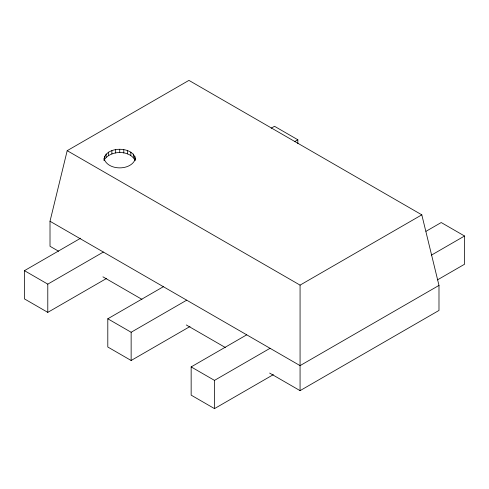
<?xml version="1.0" encoding="UTF-8"?>
<svg xmlns="http://www.w3.org/2000/svg" width="489" height="489" viewBox="0 0 489 489"><rect width="100%" height="100%" fill="white"/><g stroke="black" fill="none" stroke-linecap="round" stroke-linejoin="round"><path stroke-width="0.73" d="M104.01 160.471C103.888 145.734 134.609 145.581 135.447 159.83M104.279 160.581L104.548 156.199M135.447 158.546C131.761 170.979 107.696 170.979 104.01 158.546M58.613 251.242L50.012 246.279L50.012 221.254L67.195 150.673L188.931 80.385L421.805 214.836L438.988 285.417L438.988 310.442L300.069 390.65L269.641 373.076M104.548 159.408C111.156 150.099 130.007 149.934 135.178 160.581M106.657 278.382L47.788 312.367L24.45 298.895L24.45 270.661L80.673 238.198M271.199 128.197L274.506 126.29L297.844 139.768L297.844 143.583M24.45 270.661L47.788 284.133L103.35 252.055M294.537 141.676L297.844 139.768M190.007 326.505L131.144 360.491L107.8 347.013L107.8 318.785L163.363 286.707M107.8 318.785L131.144 332.257L186.7 300.179M67.195 150.673L300.069 285.124L421.805 214.836M273.363 374.629L214.494 408.615L191.156 395.136L191.156 366.909L246.713 334.831M425.998 231.321L441.212 222.538L464.55 236.01L464.55 264.243L437.429 279.904M191.156 366.909L214.494 380.381L270.056 348.302M431.481 255.105L464.55 236.01M438.988 285.417L300.069 365.625L50.012 221.254M102.934 276.835L141.963 299.366M186.285 324.953L225.313 347.49M300.069 285.124L300.069 390.65M214.494 380.381L214.494 408.615M134.909 156.199L134.909 159.408M133.338 154.011L133.338 157.22M131.144 332.257L131.144 360.491M130.838 152.128L130.838 155.337M127.586 150.685L127.586 153.894M123.796 149.781L123.796 152.99M119.726 149.469L119.726 152.678M115.661 149.781L115.661 152.99M111.871 150.685L111.871 153.894M108.613 152.128L108.613 155.337M106.113 154.011L106.113 157.22M47.788 284.133L47.788 312.367"/></g></svg>
